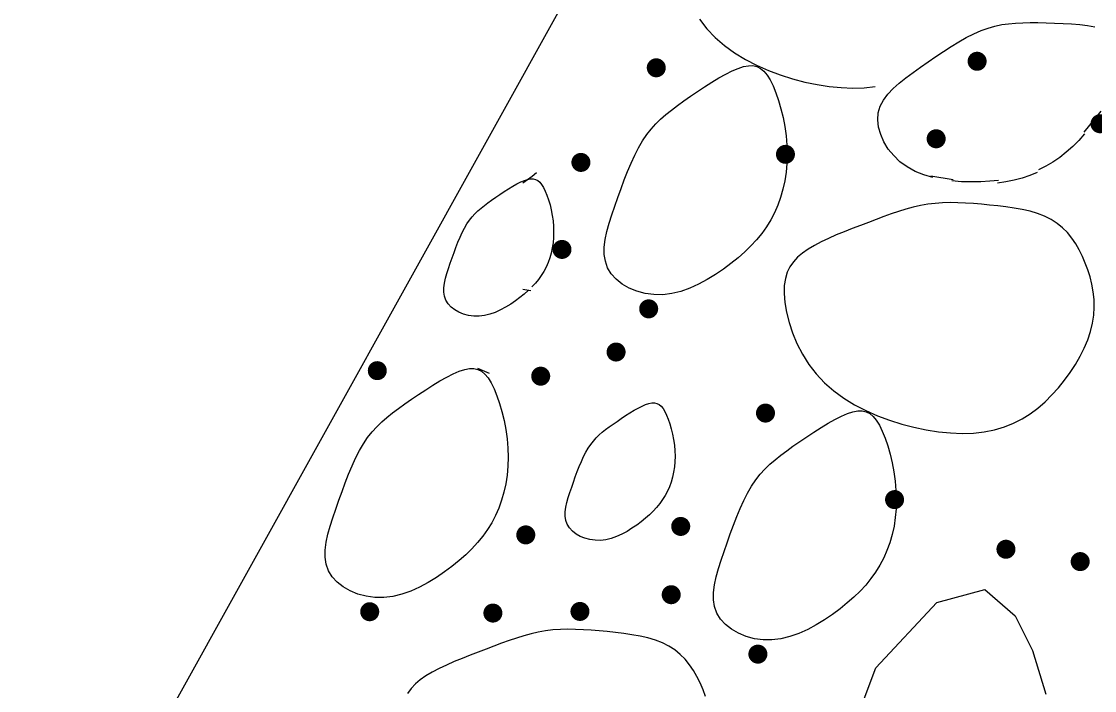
# Model space of a CAD drawing. Extents: x -6361 to -6309, y 575 to 701.
# Drawn here: x -6332.582 to -6331.453, y 653.884 to 654.588 of the extents above; entities that cross this region are included whole.
import ezdxf

# ---------------------------------------------------------------- set-up
doc = ezdxf.new("R2010")
doc.units = 0
doc.header["$MEASUREMENT"] = 0
doc.layers.get('0').update_dxf_attribs({"linetype": 'CONTINUOUS'})
doc.layers.get('DEFPOINTS').update_dxf_attribs({"linetype": 'CONTINUOUS'})
doc.layers.add('04', color=1, linetype='CONTINUOUS')
doc.layers.add('HACTH', color=8, linetype='CONTINUOUS')
doc.dimstyles.new('OH', dxfattribs={"dimtxt": 0.12, "dimasz": 0.1, "dimexe": 0.09, "dimexo": 0.06, "dimgap": 0.1, "dimtad": 0, "dimzin": 0, "dimdsep": 46, "dimtxsty": 'Standard', "dimblk1": 'DOTSMALL', "dimblk2": 'DOTSMALL', "dimsah": 1, "dimcen": 0.09, "dimse1": 1, "dimse2": 1, "dimclrd": 8, "dimclre": 8, "dimclrt": 4, "dimadec": 0, "dimazin": 0, "dimtfac": 1, "dimtix": 1, "dimtofl": 0, "dimtmove": 2, "dimatfit": 3, "dimldrblk": 'DOTSMALL', "dimfxl": 1, "dimtolj": 1, "dimtzin": 0, "dimarcsym": 0})

# ---------------------------------------------------------------- blocks, each defined once
blk = doc.blocks.new('_DOTSMALL')
at = {"color": 0, "linetype": 'ByBlock', "const_width": 0.5}
blk.add_lwpolyline([(-0.0625, 0, 1), (0.0625, 0, 1)], format="xyb", close=True, dxfattribs=at)
blk = doc.blocks.new('*D27')
at = {"layer": 'DEFPOINTS', "color": 0, "transparency": 16777216}
for p in [(-6332.0034, 654.3015), (-6333.5034, 653.4015), (-6332.0034, 651.9294)]:
    blk.add_point(p, dxfattribs=at)
at = {"layer": 'HACTH', "color": 8, "lineweight": -2, "transparency": 16777216}
for p, q in [((-6333.5034, 651.9294), (-6332.4293, 651.9294)), ((-6332.0034, 651.9294), (-6332.0493, 651.9294))]:
    blk.add_line(p, q, dxfattribs=at)
at = {"layer": 'HACTH', "color": 8, "lineweight": -2, "transparency": 16777216, "xscale": 0.1, "yscale": 0.1, "zscale": 0.1, "rotation": 180}
blk.add_blockref('_DOTSMALL', (-6333.5034, 651.9294), dxfattribs=at)
at = {"layer": 'HACTH', "color": 8, "lineweight": -2, "transparency": 16777216, "xscale": 0.1, "yscale": 0.1, "zscale": 0.1}
blk.add_blockref('_DOTSMALL', (-6332.0034, 651.9294), dxfattribs=at)
at = {"layer": 'HACTH', "color": 4, "lineweight": 13, "transparency": 16777216, "insert": (-6332.2393, 651.9294), "char_height": 0.12, "attachment_point": 5}
blk.add_mtext('\\A1;10', dxfattribs=at)

msp = doc.modelspace()

# ---------------------------------------------------------------- linework, layer by layer
at = {"layer": '04', "lineweight": 13}
msp.add_line((-6332.5034, 653.7217), (-6332.0034, 654.6217), dxfattribs=at)
at = {"layer": 'HACTH', "lineweight": 13}
for p, q in [((-6331.8682, 654.5905), (-6331.8604, 654.5804)), ((-6331.543, 654.5857), (-6331.5357, 654.5864)), ((-6331.5357, 654.5864), (-6331.5282, 654.5867)), ((-6331.5282, 654.5867), (-6331.5203, 654.5868)), ((-6331.5203, 654.5868), (-6331.5121, 654.5868)), ((-6331.5121, 654.5868), (-6331.5035, 654.5867)), ((-6331.5035, 654.5867), (-6331.4946, 654.5864)), ((-6331.4946, 654.5864), (-6331.4856, 654.586)), ((-6331.4856, 654.586), (-6331.4767, 654.5854)), ((-6331.8604, 654.5804), (-6331.8516, 654.5711)), ((-6331.5875, 654.5711), (-6331.5796, 654.575)), ((-6331.5796, 654.575), (-6331.572, 654.5784)), ((-6331.572, 654.5784), (-6331.5646, 654.5811)), ((-6331.5646, 654.5811), (-6331.5574, 654.5832)), ((-6331.5574, 654.5832), (-6331.5502, 654.5847)), ((-6331.5502, 654.5847), (-6331.543, 654.5857)), ((-6331.4767, 654.5854), (-6331.468, 654.5847)), ((-6331.468, 654.5847), (-6331.4599, 654.5837)), ((-6331.4599, 654.5837), (-6331.4523, 654.5825)), ((-6331.8516, 654.5711), (-6331.8418, 654.5626)), ((-6331.6035, 654.5617), (-6331.5954, 654.5666)), ((-6331.5954, 654.5666), (-6331.5875, 654.5711)), ((-6331.8418, 654.5626), (-6331.8313, 654.5549)), ((-6331.8313, 654.5549), (-6331.82, 654.548)), ((-6331.6197, 654.551), (-6331.6116, 654.5565)), ((-6331.6116, 654.5565), (-6331.6035, 654.5617)), ((-6331.8218, 654.5406), (-6331.8166, 654.5415)), ((-6331.82, 654.548), (-6331.8081, 654.5419)), ((-6331.8166, 654.5415), (-6331.812, 654.5416)), ((-6331.812, 654.5416), (-6331.8078, 654.5406)), ((-6331.8081, 654.5419), (-6331.7958, 654.5365)), ((-6331.6358, 654.5399), (-6331.6278, 654.5455)), ((-6331.6278, 654.5455), (-6331.6197, 654.551)), ((-6331.8478, 654.5286), (-6331.8406, 654.5326)), ((-6331.8406, 654.5326), (-6331.8338, 654.536)), ((-6331.8338, 654.536), (-6331.8275, 654.5387)), ((-6331.8275, 654.5387), (-6331.8218, 654.5406)), ((-6331.8078, 654.5406), (-6331.804, 654.5387)), ((-6331.804, 654.5387), (-6331.8004, 654.5357)), ((-6331.8004, 654.5357), (-6331.7971, 654.5317)), ((-6331.7971, 654.5317), (-6331.7939, 654.5265)), ((-6331.7958, 654.5365), (-6331.7832, 654.5318)), ((-6331.7832, 654.5318), (-6331.7703, 654.5277)), ((-6331.6512, 654.5288), (-6331.6436, 654.5343)), ((-6331.6436, 654.5343), (-6331.6358, 654.5399)), ((-6331.8703, 654.5144), (-6331.8628, 654.5193)), ((-6331.8628, 654.5193), (-6331.8552, 654.5241)), ((-6331.8552, 654.5241), (-6331.8478, 654.5286)), ((-6331.7939, 654.5265), (-6331.7908, 654.5202)), ((-6331.7908, 654.5202), (-6331.7878, 654.513)), ((-6331.7703, 654.5277), (-6331.7574, 654.5243)), ((-6331.7574, 654.5243), (-6331.7446, 654.5216)), ((-6331.7446, 654.5216), (-6331.7318, 654.5196)), ((-6331.7318, 654.5196), (-6331.7192, 654.5184)), ((-6331.7192, 654.5184), (-6331.7069, 654.5179)), ((-6331.7069, 654.5179), (-6331.695, 654.5183)), ((-6331.695, 654.5183), (-6331.6835, 654.5195)), ((-6331.6646, 654.5175), (-6331.6582, 654.5232)), ((-6331.6582, 654.5232), (-6331.6512, 654.5288)), ((-6331.8847, 654.5044), (-6331.8777, 654.5093)), ((-6331.8777, 654.5093), (-6331.8703, 654.5144)), ((-6331.7878, 654.513), (-6331.785, 654.5049)), ((-6331.6747, 654.5054), (-6331.6701, 654.5116)), ((-6331.6701, 654.5116), (-6331.6646, 654.5175)), ((-6331.8976, 654.4949), (-6331.8914, 654.4996)), ((-6331.8914, 654.4996), (-6331.8847, 654.5044)), ((-6331.785, 654.5049), (-6331.7825, 654.4962)), ((-6331.7825, 654.4962), (-6331.7803, 654.487)), ((-6331.6801, 654.4919), (-6331.678, 654.4988)), ((-6331.678, 654.4988), (-6331.6747, 654.5054)), ((-6331.9143, 654.4803), (-6331.9091, 654.4854)), ((-6331.9091, 654.4854), (-6331.9035, 654.4902)), ((-6331.9035, 654.4902), (-6331.8976, 654.4949)), ((-6331.7803, 654.487), (-6331.7785, 654.4774)), ((-6331.6807, 654.4845), (-6331.6801, 654.4919)), ((-6331.6798, 654.4768), (-6331.6807, 654.4845)), ((-6331.4635, 654.4717), (-6331.4455, 654.4936)), ((-6331.9238, 654.469), (-6331.9192, 654.4749)), ((-6331.9192, 654.4749), (-6331.9143, 654.4803)), ((-6331.7785, 654.4774), (-6331.7772, 654.4676)), ((-6331.6776, 654.469), (-6331.6798, 654.4768)), ((-6331.9324, 654.4552), (-6331.9282, 654.4624)), ((-6331.9282, 654.4624), (-6331.9238, 654.469)), ((-6331.7772, 654.4676), (-6331.7763, 654.4579)), ((-6331.6742, 654.4613), (-6331.6776, 654.469)), ((-6331.4691, 654.4629), (-6331.4755, 654.4564)), ((-6331.463, 654.47), (-6331.4691, 654.4629)), ((-6331.9364, 654.4474), (-6331.9324, 654.4552)), ((-6331.7763, 654.4579), (-6331.776, 654.4482)), ((-6331.6696, 654.4539), (-6331.6742, 654.4613)), ((-6331.6639, 654.4469), (-6331.6696, 654.4539)), ((-6331.4755, 654.4564), (-6331.4823, 654.4504)), ((-6331.9402, 654.4391), (-6331.9364, 654.4474)), ((-6331.776, 654.4482), (-6331.7763, 654.4387)), ((-6331.6573, 654.4405), (-6331.6639, 654.4469)), ((-6331.6497, 654.435), (-6331.6573, 654.4405)), ((-6331.4965, 654.44), (-6331.5039, 654.4357)), ((-6331.4893, 654.4449), (-6331.4965, 654.44)), ((-6331.4823, 654.4504), (-6331.4893, 654.4449)), ((-6332.0398, 654.4287), (-6332.0443, 654.4251)), ((-6331.9474, 654.4214), (-6331.9439, 654.4304)), ((-6331.9439, 654.4304), (-6331.9402, 654.4391)), ((-6331.7771, 654.4294), (-6331.7785, 654.4204)), ((-6331.7763, 654.4387), (-6331.7771, 654.4294)), ((-6331.6414, 654.4304), (-6331.6497, 654.435)), ((-6331.6323, 654.4267), (-6331.6414, 654.4304)), ((-6331.5128, 654.4293), (-6331.5207, 654.426)), ((-6331.5039, 654.4357), (-6331.5116, 654.4319)), ((-6332.0647, 654.4148), (-6332.0604, 654.4172)), ((-6332.0604, 654.4172), (-6332.0563, 654.4192)), ((-6332.0563, 654.4192), (-6332.0525, 654.4208)), ((-6332.0491, 654.4215), (-6332.0541, 654.4181)), ((-6332.0525, 654.4208), (-6332.0491, 654.4219)), ((-6332.0443, 654.4251), (-6332.0491, 654.4215)), ((-6332.0491, 654.4219), (-6332.046, 654.4225)), ((-6332.046, 654.4225), (-6332.0432, 654.4225)), ((-6332.0432, 654.4225), (-6332.0407, 654.422)), ((-6332.0407, 654.422), (-6332.0384, 654.4208)), ((-6332.0384, 654.4208), (-6332.0363, 654.419)), ((-6332.0363, 654.419), (-6332.0343, 654.4166)), ((-6332.0343, 654.4166), (-6332.0324, 654.4135)), ((-6331.9508, 654.4122), (-6331.9474, 654.4214)), ((-6331.7785, 654.4204), (-6331.7804, 654.4116)), ((-6331.6228, 654.4238), (-6331.6323, 654.4267)), ((-6331.6015, 654.4215), (-6331.6247, 654.4254)), ((-6331.5925, 654.4195), (-6331.6027, 654.4203)), ((-6331.5823, 654.4192), (-6331.5925, 654.4195)), ((-6331.5724, 654.4194), (-6331.5823, 654.4192)), ((-6331.5628, 654.4199), (-6331.5724, 654.4194)), ((-6331.5535, 654.4207), (-6331.5628, 654.4199)), ((-6331.5458, 654.4194), (-6331.5547, 654.4181)), ((-6331.5371, 654.4211), (-6331.5458, 654.4194)), ((-6331.5288, 654.4233), (-6331.5371, 654.4211)), ((-6331.5207, 654.426), (-6331.5288, 654.4233)), ((-6332.0826, 654.4032), (-6332.0782, 654.4062)), ((-6332.0782, 654.4062), (-6332.0737, 654.4092)), ((-6332.0737, 654.4092), (-6332.0692, 654.4121)), ((-6332.0692, 654.4121), (-6332.0647, 654.4148)), ((-6332.0324, 654.4135), (-6332.0305, 654.4097)), ((-6332.0305, 654.4097), (-6332.0287, 654.4054)), ((-6332.0287, 654.4054), (-6332.0271, 654.4006)), ((-6331.9541, 654.403), (-6331.9508, 654.4122)), ((-6331.7804, 654.4116), (-6331.7829, 654.403)), ((-6332.0981, 654.3917), (-6332.0946, 654.3946)), ((-6332.0946, 654.3946), (-6332.0909, 654.3974)), ((-6332.0909, 654.3974), (-6332.0869, 654.4002)), ((-6332.0869, 654.4002), (-6332.0826, 654.4032)), ((-6332.0271, 654.4006), (-6332.0255, 654.3953)), ((-6332.0255, 654.3953), (-6332.0242, 654.3898)), ((-6331.9572, 654.3938), (-6331.9541, 654.403)), ((-6331.7858, 654.3948), (-6331.7893, 654.3869)), ((-6331.7829, 654.403), (-6331.7858, 654.3948)), ((-6331.6357, 654.3944), (-6331.6434, 654.3927)), ((-6331.628, 654.3958), (-6331.6357, 654.3944)), ((-6331.6202, 654.3967), (-6331.628, 654.3958)), ((-6331.6124, 654.3973), (-6331.6202, 654.3967)), ((-6331.6044, 654.3975), (-6331.6124, 654.3973)), ((-6331.5964, 654.3974), (-6331.6044, 654.3975)), ((-6331.5883, 654.3971), (-6331.5964, 654.3974)), ((-6331.58, 654.3965), (-6331.5883, 654.3971)), ((-6331.5716, 654.3958), (-6331.58, 654.3965)), ((-6331.5631, 654.395), (-6331.5716, 654.3958)), ((-6331.5545, 654.3941), (-6331.5631, 654.395)), ((-6331.5458, 654.3931), (-6331.5545, 654.3941)), ((-6332.1075, 654.3825), (-6332.1046, 654.3858)), ((-6332.1046, 654.3858), (-6332.1015, 654.3888)), ((-6332.1015, 654.3888), (-6332.0981, 654.3917)), ((-6332.0242, 654.3898), (-6332.0231, 654.384)), ((-6332.0231, 654.384), (-6332.0223, 654.3782)), ((-6331.9632, 654.3758), (-6331.9603, 654.3847)), ((-6331.9603, 654.3847), (-6331.9572, 654.3938)), ((-6331.7893, 654.3869), (-6331.7933, 654.3794)), ((-6331.6744, 654.3828), (-6331.6824, 654.3798)), ((-6331.6665, 654.3856), (-6331.6744, 654.3828)), ((-6331.6587, 654.3883), (-6331.6665, 654.3856)), ((-6331.651, 654.3906), (-6331.6587, 654.3883)), ((-6331.6434, 654.3927), (-6331.651, 654.3906)), ((-6331.5371, 654.3918), (-6331.5458, 654.3931)), ((-6331.5287, 654.3903), (-6331.5371, 654.3918)), ((-6331.5204, 654.3884), (-6331.5287, 654.3903)), ((-6331.5125, 654.386), (-6331.5204, 654.3884)), ((-6331.5051, 654.3832), (-6331.5125, 654.386)), ((-6331.4982, 654.3798), (-6331.5051, 654.3832)), ((-6332.1155, 654.3707), (-6332.113, 654.3751)), ((-6332.113, 654.3751), (-6332.1103, 654.379)), ((-6332.1103, 654.379), (-6332.1075, 654.3825)), ((-6332.0223, 654.3782), (-6332.0218, 654.3723)), ((-6332.0218, 654.3723), (-6332.0217, 654.3665)), ((-6331.9656, 654.3672), (-6331.9632, 654.3758)), ((-6331.7977, 654.3721), (-6331.8027, 654.3652)), ((-6331.7933, 654.3794), (-6331.7977, 654.3721)), ((-6331.699, 654.3735), (-6331.7075, 654.3703)), ((-6331.6906, 654.3767), (-6331.699, 654.3735)), ((-6331.6824, 654.3798), (-6331.6906, 654.3767)), ((-6331.4919, 654.3757), (-6331.4982, 654.3798)), ((-6331.4863, 654.3711), (-6331.4919, 654.3757)), ((-6332.1224, 654.3558), (-6332.1202, 654.3611)), ((-6332.1202, 654.3611), (-6332.1179, 654.366)), ((-6332.1179, 654.366), (-6332.1155, 654.3707)), ((-6332.0218, 654.3608), (-6332.0223, 654.3553)), ((-6332.0217, 654.3665), (-6332.0218, 654.3608)), ((-6331.9674, 654.3588), (-6331.9656, 654.3672)), ((-6331.8027, 654.3652), (-6331.8082, 654.3585)), ((-6331.7243, 654.3635), (-6331.7324, 654.3599)), ((-6331.7159, 654.3669), (-6331.7243, 654.3635)), ((-6331.7075, 654.3703), (-6331.7159, 654.3669)), ((-6331.4812, 654.366), (-6331.4863, 654.3711)), ((-6331.4766, 654.3603), (-6331.4812, 654.366)), ((-6331.4724, 654.3543), (-6331.4766, 654.3603)), ((-6332.1265, 654.3449), (-6332.1245, 654.3504)), ((-6332.1245, 654.3504), (-6332.1224, 654.3558)), ((-6332.0231, 654.3498), (-6332.0243, 654.3445)), ((-6332.0223, 654.3553), (-6332.0231, 654.3498)), ((-6332.0106, 654.3509), (-6332.006, 654.3509)), ((-6331.9684, 654.3507), (-6331.9674, 654.3588)), ((-6331.9684, 654.343), (-6331.9684, 654.3507)), ((-6331.8142, 654.352), (-6331.8206, 654.3457)), ((-6331.8082, 654.3585), (-6331.8142, 654.352)), ((-6331.7473, 654.3524), (-6331.754, 654.3485)), ((-6331.7401, 654.3562), (-6331.7473, 654.3524)), ((-6331.7324, 654.3599), (-6331.7401, 654.3562)), ((-6331.4687, 654.3478), (-6331.4724, 654.3543)), ((-6332.1304, 654.3339), (-6332.1285, 654.3394)), ((-6332.1285, 654.3394), (-6332.1265, 654.3449)), ((-6332.0258, 654.3394), (-6332.0275, 654.3345)), ((-6332.0243, 654.3445), (-6332.0258, 654.3394)), ((-6331.9673, 654.3358), (-6331.9684, 654.343)), ((-6331.8276, 654.3396), (-6331.8351, 654.3335)), ((-6331.8206, 654.3457), (-6331.8276, 654.3396)), ((-6331.7651, 654.34), (-6331.7695, 654.3353)), ((-6331.7599, 654.3444), (-6331.7651, 654.34)), ((-6331.754, 654.3485), (-6331.7599, 654.3444)), ((-6331.4654, 654.341), (-6331.4687, 654.3478)), ((-6331.4623, 654.334), (-6331.4654, 654.341)), ((-6332.1339, 654.3231), (-6332.1322, 654.3284)), ((-6332.1322, 654.3284), (-6332.1304, 654.3339)), ((-6332.0296, 654.3297), (-6332.032, 654.3252)), ((-6332.0275, 654.3345), (-6332.0296, 654.3297)), ((-6331.9649, 654.3289), (-6331.9673, 654.3358)), ((-6331.961, 654.3226), (-6331.9649, 654.3289)), ((-6331.8431, 654.3276), (-6331.8515, 654.3218)), ((-6331.8351, 654.3335), (-6331.8431, 654.3276)), ((-6331.7731, 654.3301), (-6331.7759, 654.3243)), ((-6331.7695, 654.3353), (-6331.7731, 654.3301)), ((-6331.4596, 654.3267), (-6331.4623, 654.334)), ((-6331.4573, 654.3193), (-6331.4596, 654.3267)), ((-6332.1364, 654.3129), (-6332.1354, 654.3179)), ((-6332.1354, 654.3179), (-6332.1339, 654.3231)), ((-6332.0377, 654.3167), (-6332.0409, 654.3127)), ((-6332.0347, 654.3209), (-6332.0377, 654.3167)), ((-6332.032, 654.3252), (-6332.0347, 654.3209)), ((-6331.9558, 654.3169), (-6331.961, 654.3226)), ((-6331.9495, 654.3119), (-6331.9558, 654.3169)), ((-6331.8602, 654.3165), (-6331.8693, 654.3117)), ((-6331.8515, 654.3218), (-6331.8602, 654.3165)), ((-6331.7779, 654.3177), (-6331.779, 654.3103)), ((-6331.7759, 654.3243), (-6331.7779, 654.3177)), ((-6331.4554, 654.3116), (-6331.4573, 654.3193)), ((-6332.1371, 654.308), (-6332.1364, 654.3129)), ((-6332.1371, 654.3034), (-6332.1371, 654.308)), ((-6332.0457, 654.3047), (-6332.0542, 654.3062)), ((-6332.0484, 654.305), (-6332.0526, 654.3013)), ((-6332.0409, 654.3127), (-6332.0445, 654.3088)), ((-6331.9422, 654.3077), (-6331.9495, 654.3119)), ((-6331.9341, 654.3043), (-6331.9422, 654.3077)), ((-6331.9254, 654.302), (-6331.9341, 654.3043)), ((-6331.8879, 654.3042), (-6331.8974, 654.3019)), ((-6331.8785, 654.3075), (-6331.8879, 654.3042)), ((-6331.8693, 654.3117), (-6331.8785, 654.3075)), ((-6331.779, 654.3103), (-6331.7791, 654.302)), ((-6331.4539, 654.3038), (-6331.4554, 654.3116)), ((-6331.4531, 654.2957), (-6331.4539, 654.3038)), ((-6332.1364, 654.2991), (-6332.1371, 654.3034)), ((-6332.135, 654.295), (-6332.1364, 654.2991)), ((-6332.1326, 654.2912), (-6332.135, 654.295)), ((-6332.0619, 654.2941), (-6332.0669, 654.2907)), ((-6332.0571, 654.2977), (-6332.0619, 654.2941)), ((-6332.0526, 654.3013), (-6332.0571, 654.2977)), ((-6331.9162, 654.3008), (-6331.9254, 654.302)), ((-6331.9069, 654.3007), (-6331.9162, 654.3008)), ((-6331.8974, 654.3019), (-6331.9069, 654.3007)), ((-6331.7791, 654.302), (-6331.7784, 654.2926)), ((-6331.7784, 654.2926), (-6331.7767, 654.2824)), ((-6331.4529, 654.2875), (-6331.4531, 654.2957)), ((-6332.1295, 654.2877), (-6332.1326, 654.2912)), ((-6332.1257, 654.2847), (-6332.1295, 654.2877)), ((-6332.1213, 654.2822), (-6332.1257, 654.2847)), ((-6332.1165, 654.2802), (-6332.1213, 654.2822)), ((-6332.0831, 654.2821), (-6332.0888, 654.2801)), ((-6332.0776, 654.2846), (-6332.0831, 654.2821)), ((-6332.0722, 654.2875), (-6332.0776, 654.2846)), ((-6332.0669, 654.2907), (-6332.0722, 654.2875)), ((-6331.7767, 654.2824), (-6331.774, 654.2716)), ((-6331.4534, 654.2792), (-6331.4529, 654.2875)), ((-6332.1113, 654.2788), (-6332.1165, 654.2802)), ((-6332.1058, 654.2781), (-6332.1113, 654.2788)), ((-6332.1001, 654.278), (-6332.1058, 654.2781)), ((-6332.0945, 654.2787), (-6332.1001, 654.278)), ((-6332.0888, 654.2801), (-6332.0945, 654.2787)), ((-6331.774, 654.2716), (-6331.7704, 654.2605)), ((-6331.4568, 654.262), (-6331.4547, 654.2707)), ((-6331.4547, 654.2707), (-6331.4534, 654.2792)), ((-6331.7704, 654.2605), (-6331.7657, 654.2492)), ((-6331.4598, 654.2533), (-6331.4568, 654.262)), ((-6331.7657, 654.2492), (-6331.76, 654.2381)), ((-6331.4634, 654.2446), (-6331.4598, 654.2533)), ((-6331.76, 654.2381), (-6331.7533, 654.2274)), ((-6331.4678, 654.2359), (-6331.4634, 654.2446)), ((-6331.7533, 654.2274), (-6331.7456, 654.2173)), ((-6331.4782, 654.2189), (-6331.4727, 654.2273)), ((-6331.4727, 654.2273), (-6331.4678, 654.2359)), ((-6332.1414, 654.2101), (-6332.1342, 654.2141)), ((-6332.1342, 654.2141), (-6332.1273, 654.2175)), ((-6332.1273, 654.2175), (-6332.121, 654.2202)), ((-6332.121, 654.2202), (-6332.1153, 654.2221)), ((-6332.1153, 654.2221), (-6332.1102, 654.223)), ((-6332.1102, 654.223), (-6332.1056, 654.2231)), ((-6332.1056, 654.2231), (-6332.1014, 654.2221)), ((-6332.1017, 654.2234), (-6332.0894, 654.218)), ((-6332.1014, 654.2221), (-6332.0975, 654.2202)), ((-6332.0975, 654.2202), (-6332.094, 654.2172)), ((-6332.094, 654.2172), (-6332.0906, 654.2132)), ((-6331.7456, 654.2173), (-6331.7367, 654.208)), ((-6331.4842, 654.2107), (-6331.4782, 654.2189)), ((-6332.1563, 654.2008), (-6332.1488, 654.2056)), ((-6332.1488, 654.2056), (-6332.1414, 654.2101)), ((-6332.0906, 654.2132), (-6332.0874, 654.208)), ((-6332.0874, 654.208), (-6332.0843, 654.2017)), ((-6331.7367, 654.208), (-6331.727, 654.1995)), ((-6331.4974, 654.1953), (-6331.4906, 654.2028)), ((-6331.4906, 654.2028), (-6331.4842, 654.2107)), ((-6332.1783, 654.1859), (-6332.1712, 654.1908)), ((-6332.1712, 654.1908), (-6332.1639, 654.1959)), ((-6332.1639, 654.1959), (-6332.1563, 654.2008)), ((-6332.0843, 654.2017), (-6332.0814, 654.1945)), ((-6332.0814, 654.1945), (-6332.0786, 654.1864)), ((-6331.727, 654.1995), (-6331.7164, 654.1918)), ((-6331.7164, 654.1918), (-6331.7051, 654.185)), ((-6331.5045, 654.1881), (-6331.4974, 654.1953)), ((-6332.1912, 654.1764), (-6332.1849, 654.1811)), ((-6332.1849, 654.1811), (-6332.1783, 654.1859)), ((-6332.0786, 654.1864), (-6332.0761, 654.1777)), ((-6331.9371, 654.1791), (-6331.9328, 654.1815)), ((-6331.9328, 654.1815), (-6331.9287, 654.1835)), ((-6331.9287, 654.1835), (-6331.9249, 654.1851)), ((-6331.9249, 654.1851), (-6331.9215, 654.1863)), ((-6331.9215, 654.1863), (-6331.9184, 654.1868)), ((-6331.9184, 654.1868), (-6331.9156, 654.1868)), ((-6331.9156, 654.1868), (-6331.9131, 654.1863)), ((-6331.9131, 654.1863), (-6331.9108, 654.1851)), ((-6331.9108, 654.1851), (-6331.9086, 654.1833)), ((-6331.9086, 654.1833), (-6331.9066, 654.1809)), ((-6331.9066, 654.1809), (-6331.9047, 654.1778)), ((-6331.7051, 654.185), (-6331.6932, 654.1788)), ((-6331.5202, 654.1755), (-6331.5121, 654.1815)), ((-6331.5121, 654.1815), (-6331.5045, 654.1881)), ((-6332.2026, 654.1669), (-6332.1971, 654.1717)), ((-6332.1971, 654.1717), (-6332.1912, 654.1764)), ((-6332.0761, 654.1777), (-6332.0739, 654.1685)), ((-6332.0739, 654.1685), (-6332.0721, 654.1589)), ((-6331.955, 654.1675), (-6331.9506, 654.1705)), ((-6331.9506, 654.1705), (-6331.9461, 654.1735)), ((-6331.9461, 654.1735), (-6331.9415, 654.1764)), ((-6331.9415, 654.1764), (-6331.9371, 654.1791)), ((-6331.9047, 654.1778), (-6331.9029, 654.1741)), ((-6331.9029, 654.1741), (-6331.9011, 654.1697)), ((-6331.9011, 654.1697), (-6331.8994, 654.1649)), ((-6331.7329, 654.1655), (-6331.7257, 654.1695)), ((-6331.7257, 654.1695), (-6331.7189, 654.1729)), ((-6331.7189, 654.1729), (-6331.7126, 654.1756)), ((-6331.7126, 654.1756), (-6331.7069, 654.1775)), ((-6331.7069, 654.1775), (-6331.7018, 654.1784)), ((-6331.7018, 654.1784), (-6331.6971, 654.1785)), ((-6331.6971, 654.1785), (-6331.6929, 654.1775)), ((-6331.6932, 654.1788), (-6331.6809, 654.1734)), ((-6331.6929, 654.1775), (-6331.6891, 654.1756)), ((-6331.6891, 654.1756), (-6331.6855, 654.1726)), ((-6331.6855, 654.1726), (-6331.6822, 654.1686)), ((-6331.6822, 654.1686), (-6331.679, 654.1634)), ((-6331.6809, 654.1734), (-6331.6683, 654.1687)), ((-6331.6683, 654.1687), (-6331.6555, 654.1646)), ((-6331.5378, 654.1655), (-6331.5287, 654.1701)), ((-6331.5287, 654.1701), (-6331.5202, 654.1755)), ((-6332.2127, 654.1564), (-6332.2078, 654.1618)), ((-6332.2078, 654.1618), (-6332.2026, 654.1669)), ((-6332.0721, 654.1589), (-6332.0707, 654.1491)), ((-6331.9705, 654.1561), (-6331.967, 654.1589)), ((-6331.967, 654.1589), (-6331.9632, 654.1617)), ((-6331.9632, 654.1617), (-6331.9592, 654.1645)), ((-6331.9592, 654.1645), (-6331.955, 654.1675)), ((-6331.8994, 654.1649), (-6331.8979, 654.1596)), ((-6331.8979, 654.1596), (-6331.8966, 654.1541)), ((-6331.7479, 654.1562), (-6331.7404, 654.161)), ((-6331.7404, 654.161), (-6331.7329, 654.1655)), ((-6331.679, 654.1634), (-6331.6759, 654.1572)), ((-6331.6759, 654.1572), (-6331.6729, 654.1499)), ((-6331.6555, 654.1646), (-6331.6426, 654.1613)), ((-6331.6426, 654.1613), (-6331.6297, 654.1585)), ((-6331.6297, 654.1585), (-6331.6169, 654.1565)), ((-6331.5687, 654.1564), (-6331.5578, 654.1585)), ((-6331.5578, 654.1585), (-6331.5475, 654.1616)), ((-6331.5475, 654.1616), (-6331.5378, 654.1655)), ((-6332.2218, 654.1439), (-6332.2174, 654.1505)), ((-6332.2174, 654.1505), (-6332.2127, 654.1564)), ((-6332.0707, 654.1491), (-6332.0699, 654.1394)), ((-6331.9827, 654.1433), (-6331.9799, 654.1468)), ((-6331.9799, 654.1468), (-6331.977, 654.1501)), ((-6331.977, 654.1501), (-6331.9738, 654.1532)), ((-6331.9738, 654.1532), (-6331.9705, 654.1561)), ((-6331.8966, 654.1541), (-6331.8955, 654.1483)), ((-6331.8955, 654.1483), (-6331.8947, 654.1425)), ((-6331.7699, 654.1413), (-6331.7628, 654.1462)), ((-6331.7628, 654.1462), (-6331.7554, 654.1513)), ((-6331.7554, 654.1513), (-6331.7479, 654.1562)), ((-6331.6729, 654.1499), (-6331.6702, 654.1418)), ((-6331.6169, 654.1565), (-6331.6043, 654.1553)), ((-6331.6043, 654.1553), (-6331.592, 654.1548)), ((-6331.592, 654.1548), (-6331.5801, 654.1552)), ((-6331.5801, 654.1552), (-6331.5687, 654.1564)), ((-6332.23, 654.1289), (-6332.226, 654.1367)), ((-6332.226, 654.1367), (-6332.2218, 654.1439)), ((-6332.0699, 654.1394), (-6332.0696, 654.1297)), ((-6331.9902, 654.1304), (-6331.9879, 654.135)), ((-6331.9879, 654.135), (-6331.9853, 654.1394)), ((-6331.9853, 654.1394), (-6331.9827, 654.1433)), ((-6331.8947, 654.1425), (-6331.8942, 654.1366)), ((-6331.8942, 654.1366), (-6331.894, 654.1308)), ((-6331.7828, 654.1318), (-6331.7765, 654.1365)), ((-6331.7765, 654.1365), (-6331.7699, 654.1413)), ((-6331.6702, 654.1418), (-6331.6677, 654.1331)), ((-6332.2338, 654.1206), (-6332.23, 654.1289)), ((-6332.0696, 654.1297), (-6332.0699, 654.1202)), ((-6331.9947, 654.1201), (-6331.9925, 654.1254)), ((-6331.9925, 654.1254), (-6331.9902, 654.1304)), ((-6331.8942, 654.1251), (-6331.8947, 654.1196)), ((-6331.894, 654.1308), (-6331.8942, 654.1251)), ((-6331.7942, 654.1223), (-6331.7887, 654.1271)), ((-6331.7887, 654.1271), (-6331.7828, 654.1318)), ((-6331.6677, 654.1331), (-6331.6655, 654.1239)), ((-6331.6655, 654.1239), (-6331.6637, 654.1143)), ((-6332.241, 654.1029), (-6332.2374, 654.1119)), ((-6332.2374, 654.1119), (-6332.2338, 654.1206)), ((-6332.0699, 654.1202), (-6332.0707, 654.1109)), ((-6331.9989, 654.1092), (-6331.9968, 654.1147)), ((-6331.9968, 654.1147), (-6331.9947, 654.1201)), ((-6331.8955, 654.1141), (-6331.8967, 654.1089)), ((-6331.8947, 654.1196), (-6331.8955, 654.1141)), ((-6331.809, 654.1059), (-6331.8043, 654.1118)), ((-6331.8043, 654.1118), (-6331.7994, 654.1172)), ((-6331.7994, 654.1172), (-6331.7942, 654.1223)), ((-6331.6637, 654.1143), (-6331.6623, 654.1045)), ((-6332.2443, 654.0937), (-6332.241, 654.1029)), ((-6332.0721, 654.1019), (-6332.074, 654.0931)), ((-6332.0707, 654.1109), (-6332.0721, 654.1019)), ((-6332.0027, 654.0982), (-6332.0008, 654.1037)), ((-6332.0008, 654.1037), (-6331.9989, 654.1092)), ((-6331.8981, 654.1037), (-6331.8999, 654.0988)), ((-6331.8967, 654.1089), (-6331.8981, 654.1037)), ((-6331.8134, 654.0993), (-6331.809, 654.1059)), ((-6331.6623, 654.1045), (-6331.6615, 654.0948)), ((-6332.2476, 654.0845), (-6332.2443, 654.0937)), ((-6332.074, 654.0931), (-6332.0764, 654.0845)), ((-6332.0063, 654.0874), (-6332.0046, 654.0927)), ((-6332.0046, 654.0927), (-6332.0027, 654.0982)), ((-6331.9044, 654.0895), (-6331.907, 654.0852)), ((-6331.902, 654.0941), (-6331.9044, 654.0895)), ((-6331.8999, 654.0988), (-6331.902, 654.0941)), ((-6331.8215, 654.0843), (-6331.8176, 654.0921)), ((-6331.8176, 654.0921), (-6331.8134, 654.0993)), ((-6331.6615, 654.0948), (-6331.6612, 654.0851)), ((-6332.2508, 654.0753), (-6332.2476, 654.0845)), ((-6332.0764, 654.0845), (-6332.0794, 654.0763)), ((-6332.0088, 654.0772), (-6332.0077, 654.0822)), ((-6332.0077, 654.0822), (-6332.0063, 654.0874)), ((-6331.91, 654.081), (-6331.9133, 654.077)), ((-6331.907, 654.0852), (-6331.91, 654.081)), ((-6331.8254, 654.076), (-6331.8215, 654.0843)), ((-6331.6612, 654.0851), (-6331.6614, 654.0756)), ((-6332.2539, 654.0662), (-6332.2508, 654.0753)), ((-6332.0829, 654.0684), (-6332.0868, 654.0609)), ((-6332.0794, 654.0763), (-6332.0829, 654.0684)), ((-6332.0094, 654.0723), (-6332.0088, 654.0772)), ((-6332.0094, 654.0677), (-6332.0094, 654.0723)), ((-6332.0088, 654.0634), (-6332.0094, 654.0677)), ((-6331.9208, 654.0693), (-6331.925, 654.0656)), ((-6331.9169, 654.0731), (-6331.9208, 654.0693)), ((-6331.9133, 654.077), (-6331.9169, 654.0731)), ((-6331.8325, 654.0583), (-6331.829, 654.0673)), ((-6331.829, 654.0673), (-6331.8254, 654.076)), ((-6331.6614, 654.0756), (-6331.6623, 654.0663)), ((-6332.2591, 654.0487), (-6332.2567, 654.0573)), ((-6332.2567, 654.0573), (-6332.2539, 654.0662)), ((-6332.0868, 654.0609), (-6332.0913, 654.0536)), ((-6332.0073, 654.0593), (-6332.0088, 654.0634)), ((-6332.005, 654.0555), (-6332.0073, 654.0593)), ((-6332.0019, 654.0521), (-6332.005, 654.0555)), ((-6331.9342, 654.0584), (-6331.9393, 654.055)), ((-6331.9295, 654.062), (-6331.9342, 654.0584)), ((-6331.925, 654.0656), (-6331.9295, 654.062)), ((-6331.8359, 654.0491), (-6331.8325, 654.0583)), ((-6331.6636, 654.0573), (-6331.6656, 654.0485)), ((-6331.6623, 654.0663), (-6331.6636, 654.0573)), ((-6332.2609, 654.0403), (-6332.2591, 654.0487)), ((-6332.0963, 654.0467), (-6332.1018, 654.04)), ((-6332.0913, 654.0536), (-6332.0963, 654.0467)), ((-6331.9981, 654.049), (-6332.0019, 654.0521)), ((-6331.9937, 654.0465), (-6331.9981, 654.049)), ((-6331.9888, 654.0445), (-6331.9937, 654.0465)), ((-6331.9836, 654.0431), (-6331.9888, 654.0445)), ((-6331.9611, 654.0444), (-6331.9668, 654.043)), ((-6331.9555, 654.0464), (-6331.9611, 654.0444)), ((-6331.95, 654.0489), (-6331.9555, 654.0464)), ((-6331.9445, 654.0518), (-6331.95, 654.0489)), ((-6331.9393, 654.055), (-6331.9445, 654.0518)), ((-6331.8392, 654.0399), (-6331.8359, 654.0491)), ((-6331.6656, 654.0485), (-6331.668, 654.0399)), ((-6332.2619, 654.0322), (-6332.2609, 654.0403)), ((-6332.1077, 654.0335), (-6332.1142, 654.0272)), ((-6332.1018, 654.04), (-6332.1077, 654.0335)), ((-6331.9781, 654.0424), (-6331.9836, 654.0431)), ((-6331.9725, 654.0423), (-6331.9781, 654.0424)), ((-6331.9668, 654.043), (-6331.9725, 654.0423)), ((-6331.8424, 654.0307), (-6331.8392, 654.0399)), ((-6331.668, 654.0399), (-6331.671, 654.0317)), ((-6332.262, 654.0245), (-6332.2619, 654.0322)), ((-6332.2609, 654.0172), (-6332.262, 654.0245)), ((-6332.1142, 654.0272), (-6332.1212, 654.0211)), ((-6331.8483, 654.0127), (-6331.8455, 654.0216)), ((-6331.8455, 654.0216), (-6331.8424, 654.0307)), ((-6331.6744, 654.0238), (-6331.6784, 654.0163)), ((-6331.671, 654.0317), (-6331.6744, 654.0238)), ((-6332.2584, 654.0104), (-6332.2609, 654.0172)), ((-6332.2546, 654.0041), (-6332.2584, 654.0104)), ((-6332.1287, 654.015), (-6332.1366, 654.0091)), ((-6332.1212, 654.0211), (-6332.1287, 654.015)), ((-6331.8507, 654.0041), (-6331.8483, 654.0127)), ((-6331.6784, 654.0163), (-6331.6829, 654.009)), ((-6332.2494, 653.9984), (-6332.2546, 654.0041)), ((-6332.145, 654.0033), (-6332.1538, 653.998)), ((-6332.1366, 654.0091), (-6332.145, 654.0033)), ((-6331.8525, 653.9957), (-6331.8507, 654.0041)), ((-6331.6878, 654.0021), (-6331.6933, 653.9954)), ((-6331.6829, 654.009), (-6331.6878, 654.0021)), ((-6332.243, 653.9934), (-6332.2494, 653.9984)), ((-6332.2357, 653.9892), (-6332.243, 653.9934)), ((-6332.2276, 653.9858), (-6332.2357, 653.9892)), ((-6332.1721, 653.989), (-6332.1815, 653.9857)), ((-6332.1628, 653.9932), (-6332.1721, 653.989)), ((-6332.1538, 653.998), (-6332.1628, 653.9932)), ((-6331.8958, 653.9878), (-6331.8911, 653.9878)), ((-6331.8535, 653.9876), (-6331.8525, 653.9957)), ((-6331.8535, 653.9799), (-6331.8535, 653.9876)), ((-6331.6993, 653.9889), (-6331.7058, 653.9826)), ((-6331.6933, 653.9954), (-6331.6993, 653.9889)), ((-6331.6186, 653.9769), (-6331.5682, 653.9906)), ((-6331.5682, 653.9906), (-6331.5361, 653.9631)), ((-6332.2189, 653.9835), (-6332.2276, 653.9858)), ((-6332.2098, 653.9823), (-6332.2189, 653.9835)), ((-6332.2004, 653.9822), (-6332.2098, 653.9823)), ((-6332.191, 653.9834), (-6332.2004, 653.9822)), ((-6332.1815, 653.9857), (-6332.191, 653.9834)), ((-6331.8524, 653.9727), (-6331.8535, 653.9799)), ((-6331.7128, 653.9765), (-6331.7202, 653.9704)), ((-6331.7058, 653.9826), (-6331.7128, 653.9765)), ((-6331.6827, 653.9082), (-6331.6186, 653.9769)), ((-6331.85, 653.9658), (-6331.8524, 653.9727)), ((-6331.8461, 653.9595), (-6331.85, 653.9658)), ((-6331.7202, 653.9704), (-6331.7282, 653.9645)), ((-6331.8409, 653.9538), (-6331.8461, 653.9595)), ((-6331.8346, 653.9488), (-6331.8409, 653.9538)), ((-6331.7366, 653.9587), (-6331.7454, 653.9534)), ((-6331.7282, 653.9645), (-6331.7366, 653.9587)), ((-6331.5361, 653.9631), (-6331.5178, 653.9265)), ((-6332.0455, 653.944), (-6332.0532, 653.942)), ((-6332.0379, 653.9458), (-6332.0455, 653.944)), ((-6332.0302, 653.9471), (-6332.0379, 653.9458)), ((-6332.0224, 653.9481), (-6332.0302, 653.9471)), ((-6332.0145, 653.9486), (-6332.0224, 653.9481)), ((-6332.0066, 653.9488), (-6332.0145, 653.9486)), ((-6331.9986, 653.9487), (-6332.0066, 653.9488)), ((-6331.9904, 653.9484), (-6331.9986, 653.9487)), ((-6331.9822, 653.9479), (-6331.9904, 653.9484)), ((-6331.9738, 653.9472), (-6331.9822, 653.9479)), ((-6331.9653, 653.9464), (-6331.9738, 653.9472)), ((-6331.9566, 653.9455), (-6331.9653, 653.9464)), ((-6331.9479, 653.9444), (-6331.9566, 653.9455)), ((-6331.9393, 653.9431), (-6331.9479, 653.9444)), ((-6331.9308, 653.9416), (-6331.9393, 653.9431)), ((-6331.8273, 653.9446), (-6331.8346, 653.9488)), ((-6331.8192, 653.9412), (-6331.8273, 653.9446)), ((-6331.7637, 653.9444), (-6331.7731, 653.9411)), ((-6331.7544, 653.9486), (-6331.7637, 653.9444)), ((-6331.7454, 653.9534), (-6331.7544, 653.9486)), ((-6332.0845, 653.9312), (-6332.0927, 653.9281)), ((-6332.0765, 653.9341), (-6332.0845, 653.9312)), ((-6332.0686, 653.937), (-6332.0765, 653.9341)), ((-6332.0609, 653.9396), (-6332.0686, 653.937)), ((-6332.0532, 653.942), (-6332.0609, 653.9396)), ((-6331.9226, 653.9397), (-6331.9308, 653.9416)), ((-6331.9147, 653.9373), (-6331.9226, 653.9397)), ((-6331.9073, 653.9345), (-6331.9147, 653.9373)), ((-6331.9004, 653.9311), (-6331.9073, 653.9345)), ((-6331.8941, 653.9271), (-6331.9004, 653.9311)), ((-6331.8105, 653.9389), (-6331.8192, 653.9412)), ((-6331.8014, 653.9377), (-6331.8105, 653.9389)), ((-6331.792, 653.9376), (-6331.8014, 653.9377)), ((-6331.7825, 653.9388), (-6331.792, 653.9376)), ((-6331.7731, 653.9411), (-6331.7825, 653.9388)), ((-6332.1096, 653.9216), (-6332.1181, 653.9182)), ((-6332.1011, 653.9249), (-6332.1096, 653.9216)), ((-6332.0927, 653.9281), (-6332.1011, 653.9249)), ((-6331.8884, 653.9224), (-6331.8941, 653.9271)), ((-6331.8833, 653.9173), (-6331.8884, 653.9224)), ((-6331.5178, 653.9265), (-6331.504, 653.8807)), ((-6332.1345, 653.9112), (-6332.1422, 653.9076)), ((-6332.1264, 653.9148), (-6332.1345, 653.9112)), ((-6332.1181, 653.9182), (-6332.1264, 653.9148)), ((-6331.8787, 653.9116), (-6331.8833, 653.9173)), ((-6331.8746, 653.9056), (-6331.8787, 653.9116)), ((-6332.1561, 653.8998), (-6332.162, 653.8957)), ((-6332.1495, 653.9038), (-6332.1561, 653.8998)), ((-6332.1422, 653.9076), (-6332.1495, 653.9038)), ((-6331.8709, 653.8991), (-6331.8746, 653.9056)), ((-6331.8675, 653.8924), (-6331.8709, 653.8991)), ((-6331.7102, 653.835), (-6331.6827, 653.9082)), ((-6332.1717, 653.8866), (-6332.1753, 653.8814)), ((-6332.1672, 653.8914), (-6332.1717, 653.8866)), ((-6332.162, 653.8957), (-6332.1672, 653.8914)), ((-6331.8645, 653.8853), (-6331.8675, 653.8924)), ((-6331.8618, 653.8781), (-6331.8645, 653.8853))]:
    msp.add_line(p, q, dxfattribs=at)
at = {"layer": 'HACTH', "lineweight": 13, "const_width": 0.01}
for points in [[(-6331.5791, 654.5421, 1), (-6331.5732, 654.5502, 1)], [(-6331.9137, 654.5343, 1), (-6331.9137, 654.5443, 1)], [(-6331.4498, 654.4764, 1), (-6331.4439, 654.4845, 1)], [(-6331.6222, 654.4606, 1), (-6331.6163, 654.4687, 1)], [(-6331.7778, 654.4433, 1), (-6331.7778, 654.4533, 1)], [(-6331.993, 654.4348, 1), (-6331.993, 654.4448, 1)], [(-6332.0129, 654.3433, 1), (-6332.0129, 654.3533, 1)], [(-6331.9217, 654.2808, 1), (-6331.9217, 654.2908, 1)], [(-6331.956, 654.2354, 1), (-6331.956, 654.2454, 1)], [(-6332.2072, 654.2158, 1), (-6332.2072, 654.2258, 1)], [(-6332.0353, 654.21, 1), (-6332.0353, 654.22, 1)], [(-6331.7988, 654.1712, 1), (-6331.7988, 654.1812, 1)], [(-6331.663, 654.0802, 1), (-6331.663, 654.0902, 1)], [(-6331.888, 654.052, 1), (-6331.888, 654.062, 1)], [(-6332.051, 654.0431, 1), (-6332.051, 654.0531, 1)], [(-6331.5458, 654.028, 1), (-6331.5458, 654.038, 1)], [(-6331.4677, 654.015, 1), (-6331.4677, 654.025, 1)], [(-6331.898, 653.9802, 1), (-6331.898, 653.9902, 1)], [(-6332.2152, 653.9623, 1), (-6332.2152, 653.9723, 1)], [(-6331.994, 653.9626, 1), (-6331.994, 653.9726, 1)], [(-6332.0856, 653.9609, 1), (-6332.0856, 653.9709, 1)], [(-6331.8068, 653.9177, 1), (-6331.8068, 653.9277, 1)]]:
    msp.add_lwpolyline(points, format="xyb", close=True, dxfattribs=at)

# ---------------------------------------------------------------- dimensions: what is measured, and where the dimension line sits
at = {"layer": 'HACTH', "lineweight": 13}
dim = msp.add_linear_dim(base=(-6332.0034, 651.9294), p1=(-6333.5034, 653.4015), p2=(-6332.0034, 654.3015), text='10', dimstyle='OH', override={"dimscale": 1, "dimse1": 1, "dimse2": 1}, dxfattribs=at)
dim.commit()
dim.dimension.update_dxf_attribs({"geometry": '*D27', "text_midpoint": (-6332.2393, 651.9294), "dimtype": 128})

doc.saveas('drawing.dxf')
